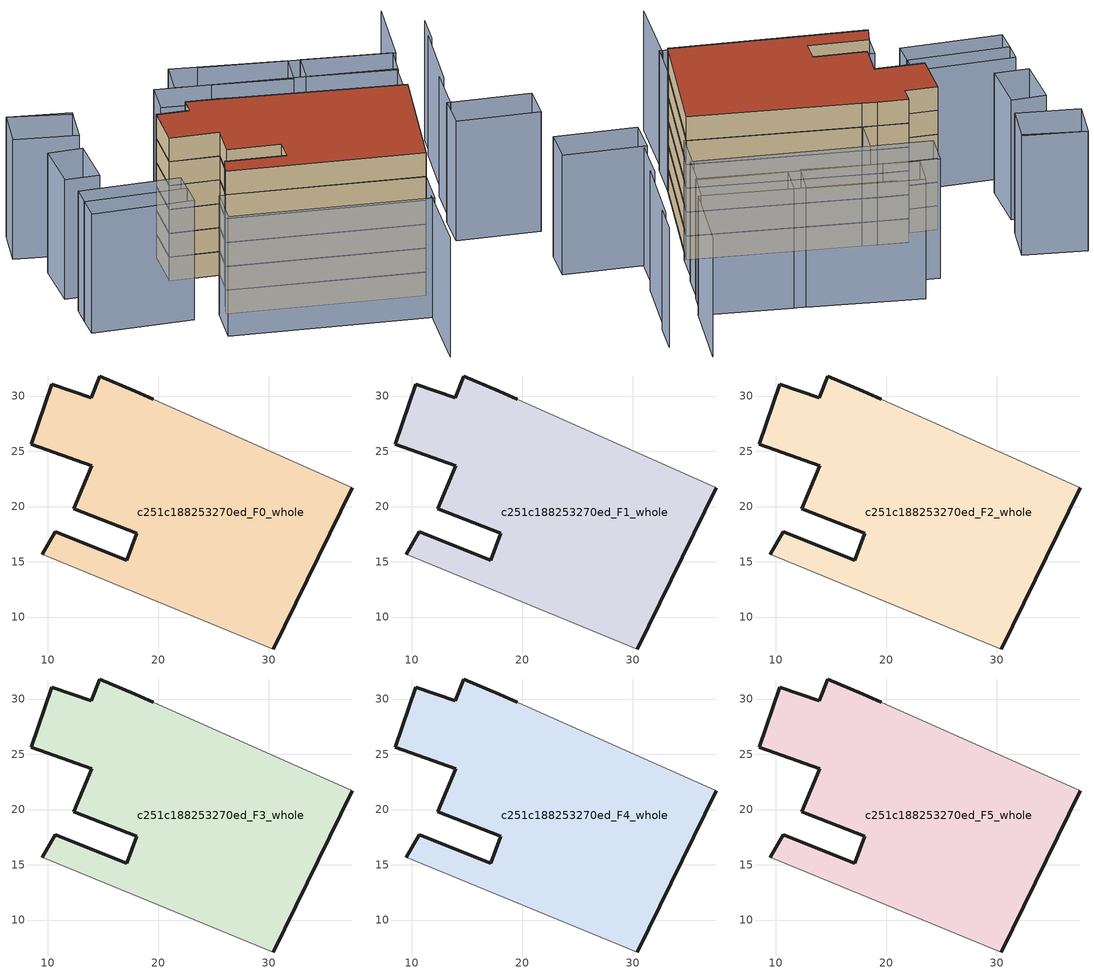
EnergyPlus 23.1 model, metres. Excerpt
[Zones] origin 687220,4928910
c251c188253270ed_F0_whole
 floor ground (EU_floor_Construction): 30.37,7.11 37.53,21.71 19.55,29.72 17.92,30.45 14.68,31.82 13.91,29.86 10.36,31.08 8.5,25.63 13.95,23.7 12.32,19.82 18.04,17.57 17.14,15.13 10.66,17.71 9.47,15.7 z0
 wall outside (EU_wall_Construction): 9.47,15.7 10.66,17.71 17.14,15.13 18.04,17.57 12.32,19.82 13.95,23.7 8.5,25.63 10.36,31.08 13.91,29.86 14.68,31.82 17.92,30.45 19.55,29.72 / 37.53,21.71 30.37,7.11 z0:3
 wall adiabatic (EU_wall_Construction): 30.37,7.11 9.47,15.7 / 19.55,29.72 37.53,21.71 z0:3
c251c188253270ed_F1_whole
 floor to c251c188253270ed_F0_whole (EU_floor_Construction): 30.37,7.11 37.53,21.71 19.55,29.72 17.92,30.45 14.68,31.82 13.91,29.86 10.36,31.08 8.5,25.63 13.95,23.7 12.32,19.82 18.04,17.57 17.14,15.13 10.66,17.71 9.47,15.7 z3
 wall outside (EU_wall_Construction): 9.47,15.7 10.66,17.71 17.14,15.13 18.04,17.57 12.32,19.82 13.95,23.7 8.5,25.63 10.36,31.08 13.91,29.86 14.68,31.82 17.92,30.45 19.55,29.72 / 37.53,21.71 30.37,7.11 z3:6
 wall adiabatic (EU_wall_Construction): 30.37,7.11 9.47,15.7 / 19.55,29.72 37.53,21.71 z3:6
c251c188253270ed_F2_whole
 floor to c251c188253270ed_F1_whole (EU_floor_Construction): 30.37,7.11 37.53,21.71 19.55,29.72 17.92,30.45 14.68,31.82 13.91,29.86 10.36,31.08 8.5,25.63 13.95,23.7 12.32,19.82 18.04,17.57 17.14,15.13 10.66,17.71 9.47,15.7 z6
 wall outside (EU_wall_Construction): 9.47,15.7 10.66,17.71 17.14,15.13 18.04,17.57 12.32,19.82 13.95,23.7 8.5,25.63 10.36,31.08 13.91,29.86 14.68,31.82 17.92,30.45 19.55,29.72 / 37.53,21.71 30.37,7.11 z6:9
 wall adiabatic (EU_wall_Construction): 30.37,7.11 9.47,15.7 / 19.55,29.72 37.53,21.71 z6:9
c251c188253270ed_F3_whole
 floor to c251c188253270ed_F2_whole (EU_floor_Construction): 30.37,7.11 37.53,21.71 19.55,29.72 17.92,30.45 14.68,31.82 13.91,29.86 10.36,31.08 8.5,25.63 13.95,23.7 12.32,19.82 18.04,17.57 17.14,15.13 10.66,17.71 9.47,15.7 z9
 wall outside (EU_wall_Construction): 9.47,15.7 10.66,17.71 17.14,15.13 18.04,17.57 12.32,19.82 13.95,23.7 8.5,25.63 10.36,31.08 13.91,29.86 14.68,31.82 17.92,30.45 19.55,29.72 / 37.53,21.71 30.37,7.11 z9:12
 wall adiabatic (EU_wall_Construction): 30.37,7.11 9.47,15.7 / 19.55,29.72 37.53,21.71 z9:12
c251c188253270ed_F4_whole
 floor to c251c188253270ed_F3_whole (EU_floor_Construction): 30.37,7.11 37.53,21.71 19.55,29.72 17.92,30.45 14.68,31.82 13.91,29.86 10.36,31.08 8.5,25.63 13.95,23.7 12.32,19.82 18.04,17.57 17.14,15.13 10.66,17.71 9.47,15.7 z12
 wall outside (EU_wall_Construction): 9.47,15.7 10.66,17.71 17.14,15.13 18.04,17.57 12.32,19.82 13.95,23.7 8.5,25.63 10.36,31.08 13.91,29.86 14.68,31.82 17.92,30.45 19.55,29.72 / 37.53,21.71 30.37,7.11 z12:15
 wall adiabatic (EU_wall_Construction): 30.37,7.11 9.47,15.7 / 19.55,29.72 37.53,21.71 z12:15
c251c188253270ed_F5_whole
 floor to c251c188253270ed_F4_whole (EU_floor_Construction): 30.37,7.11 37.53,21.71 19.55,29.72 17.92,30.45 14.68,31.82 13.91,29.86 10.36,31.08 8.5,25.63 13.95,23.7 12.32,19.82 18.04,17.57 17.14,15.13 10.66,17.71 9.47,15.7 z15
 wall outside (EU_wall_Construction): 9.47,15.7 10.66,17.71 17.14,15.13 18.04,17.57 12.32,19.82 13.95,23.7 8.5,25.63 10.36,31.08 13.91,29.86 14.68,31.82 17.92,30.45 19.55,29.72 / 37.53,21.71 30.37,7.11 z15:18
 wall adiabatic (EU_wall_Construction): 30.37,7.11 9.47,15.7 / 19.55,29.72 37.53,21.71 z15:18
 roof outside (EU_roof_Construction): 37.53,21.71 30.37,7.11 9.47,15.7 10.66,17.71 17.14,15.13 18.04,17.57 12.32,19.82 13.95,23.7 8.5,25.63 10.36,31.08 13.91,29.86 14.68,31.82 17.92,30.45 19.55,29.72 z18
shading: 42.16,20.02 44.48,25.85 / 28.38,3.05 24.7,-6.34 / 44.74,25.38 48.73,34.58 / 48.79,33.88 50.37,37.7 / 47.62,42.33 43.58,33.3 / 43.58,33.3 23.3,42.38 / 5.71,40.93 -0.85,44.32 / 8.78,15.98 30.37,7.11 / 30.37,7.11 28.43,2.37 / 28.43,2.37 6.83,11.25 / 6.83,11.25 8.78,15.98 / 49.37,12.79 40.3,16.1 / 40.3,16.1 41.85,20.33 / 41.85,20.33 50.91,17.03 / 50.91,17.03 49.37,12.79 / 5.87,16.56 -5.43,20.13 / -5.43,20.13 -4.54,22.94 / -4.54,22.94 6.76,19.37 / 6.76,19.37 5.87,16.56 / 6.71,19.35 -4.52,22.94 / -4.52,22.94 -3.74,25.37 / -3.74,25.37 7.49,21.78 / 7.49,21.78 6.71,19.35 / 2.26,33.57 0.35,27.28 / 0.35,27.28 -3.49,28.44 / -3.49,28.44 -1.58,34.73 / -1.58,34.73 2.26,33.57 / -0.85,44.32 5.86,41.18 / 5.86,41.18 3.58,36.31 / 3.58,36.31 -3.12,39.45 / -3.12,39.45 -0.85,44.32 / 21.25,34.01 39.7,26.15 / 39.7,26.15 37.77,21.61 / 37.77,21.61 19.32,29.47 / 19.32,29.47 21.25,34.01 / 39.91,26.06 14.7,36.75 / 14.7,36.75 16.39,40.72 / 16.39,40.72 41.6,30.03 / 41.6,30.03 39.91,26.06 / 33.83,37.66 43.27,33.44 / 43.27,33.44 41.63,29.78 / 41.63,29.78 32.19,34.01 / 32.19,34.01 33.83,37.66 / 20.36,43.83 32.55,38.3 / 32.55,38.3 30.77,34.37 / 30.77,34.37 18.58,39.9 / 18.58,39.9 20.36,43.83 z0:15
[Building]
EU S2 Campaign: North Axis=0; Terrain=City; Solar Distribution=FullExterior
[Site:Location]
Bologna: Latitude=44.5; Longitude=11.25; Time Zone=1; Elevation=37
[SizingPeriod:WeatherFileDays]
AnnualSizingPeriod: Begin Month=1; Begin Day of Month=1; End Month=12; End Day of Month=31; Day of Week for Start Day=Monday; Use Weather File Daylight Saving Period=No; Use Weather File Rain and Snow Indicators=No
[MATERIAL]
EU_InternalMass_Material: Roughness=MediumRough; Thickness=0.1; Conductivity=1; Density=1800; Specific Heat=900; Thermal Absorptance=0.9; Solar Absorptance=0.7; Visible Absorptance=0.7
[MATERIAL:NOMASS] Roughness=MediumRough; Thermal Absorptance=0.9; Solar Absorptance=0.7; Visible Absorptance=0.7
Name | Thermal Resistance
EU_wall_NoMass | 0.905828
EU_roof_NoMass | 0.37593
EU_floor_NoMass | 0.67114
[CONSTRUCTION]
EU_wall_Construction: EU_wall_NoMass
EU_roof_Construction: EU_roof_NoMass
EU_floor_Construction: EU_floor_NoMass
EU_InternalMass_Construction: EU_InternalMass_Material
[ZONE] Type=1; Multiplier=1; Ceiling Height=autocalculate; Floor Area=autocalculate; Part of Total Floor Area=Yes
Name | Volume
c251c188253270ed_F0_whole | 1171.43
c251c188253270ed_F1_whole; c251c188253270ed_F2_whole; c251c188253270ed_F3_whole; c251c188253270ed_F4_whole; c251c188253270ed_F5_whole | 1171.42
[INTERNALMASS] Construction=EU_InternalMass_Construction; Surface Area=390.475
Name | Zone or ZoneList
c251c188253270ed_F0_whole_EU_InternalMass | c251c188253270ed_F0_whole
c251c188253270ed_F1_whole_EU_InternalMass | c251c188253270ed_F1_whole
c251c188253270ed_F2_whole_EU_InternalMass | c251c188253270ed_F2_whole
c251c188253270ed_F3_whole_EU_InternalMass | c251c188253270ed_F3_whole
c251c188253270ed_F4_whole_EU_InternalMass | c251c188253270ed_F4_whole
c251c188253270ed_F5_whole_EU_InternalMass | c251c188253270ed_F5_whole
[OTHEREQUIPMENT] Fuel Type=Electricity; Design Level Calculation Method=Watts/Area; Power per Zone Floor Area=1; Fraction Latent=0; Fraction Radiant=0; Fraction Lost=0; Carbon Dioxide Generation Rate=0; EndUse Subcategory=EU_Step8_InternalGains
Name | Zone or ZoneList or Space or SpaceList | Schedule
EU_Step8_InternalGain_c251c188253270ed_F0_whole_f000 | c251c188253270ed_F0_whole | EU_Step8_GainSchedule_c251c188253270ed_F0_whole_f000
EU_Step8_InternalGain_c251c188253270ed_F1_whole_f000 | c251c188253270ed_F1_whole | EU_Step8_GainSchedule_c251c188253270ed_F1_whole_f000
EU_Step8_InternalGain_c251c188253270ed_F2_whole_f000 | c251c188253270ed_F2_whole | EU_Step8_GainSchedule_c251c188253270ed_F2_whole_f000
EU_Step8_InternalGain_c251c188253270ed_F3_whole_f000 | c251c188253270ed_F3_whole | EU_Step8_GainSchedule_c251c188253270ed_F3_whole_f000
EU_Step8_InternalGain_c251c188253270ed_F4_whole_f000 | c251c188253270ed_F4_whole | EU_Step8_GainSchedule_c251c188253270ed_F4_whole_f000
EU_Step8_InternalGain_c251c188253270ed_F5_whole_f000 | c251c188253270ed_F5_whole | EU_Step8_GainSchedule_c251c188253270ed_F5_whole_f000
[ZONEVENTILATION:DESIGNFLOWRATE] Schedule=EU_AlwaysOn; Design Flow Rate Calculation Method=AirChanges/Hour; Air Changes per Hour=0.73129; Ventilation Type=Natural; Fan Pressure Rise=0; Fan Total Efficiency=1; Constant Term Coefficient=1; Temperature Term Coefficient=0; Velocity Term Coefficient=0; Velocity Squared Term Coefficient=0; Minimum Indoor Temperature=-100; Maximum Indoor Temperature=100; Delta Temperature=-100; Minimum Outdoor Temperature=-100; Maximum Outdoor Temperature=100; Maximum Wind Speed=40
Name | Zone or ZoneList or Space or SpaceList
EU_ConstantAir_c251c188253270ed_F0_whole | c251c188253270ed_F0_whole
EU_ConstantAir_c251c188253270ed_F1_whole | c251c188253270ed_F1_whole
EU_ConstantAir_c251c188253270ed_F2_whole | c251c188253270ed_F2_whole
EU_ConstantAir_c251c188253270ed_F3_whole | c251c188253270ed_F3_whole
EU_ConstantAir_c251c188253270ed_F4_whole | c251c188253270ed_F4_whole
EU_ConstantAir_c251c188253270ed_F5_whole | c251c188253270ed_F5_whole
[HVACTEMPLATE:THERMOSTAT] Constant Heating Setpoint=20; Constant Cooling Setpoint=50
EU_HeatOnly_c251c188253270ed_F0_whole; EU_HeatOnly_c251c188253270ed_F1_whole; EU_HeatOnly_c251c188253270ed_F2_whole; EU_HeatOnly_c251c188253270ed_F3_whole; EU_HeatOnly_c251c188253270ed_F4_whole; EU_HeatOnly_c251c188253270ed_F5_whole
[HVACTEMPLATE:ZONE:IDEALLOADSAIRSYSTEM] System Availability Schedule=EU_AlwaysOn; Maximum Heating Supply Air Temperature=50; Minimum Cooling Supply Air Temperature=13; Maximum Heating Supply Air Humidity Ratio=0.0156; Minimum Cooling Supply Air Humidity Ratio=0.0077; Heating Limit=NoLimit; Cooling Limit=NoLimit; Heating Availability Schedule=EU_AlwaysOn; Cooling Availability Schedule=EU_CoolingOff; Dehumidification Control Type=ConstantSensibleHeatRatio; Cooling Sensible Heat Ratio=0.7; Dehumidification Setpoint=60; Humidification Control Type=None; Humidification Setpoint=30; Outdoor Air Method=None; Outdoor Air Flow Rate per Person=0.00944; Outdoor Air Flow Rate per Zone Floor Area=0; Outdoor Air Flow Rate per Zone=0; Demand Controlled Ventilation Type=None; Outdoor Air Economizer Type=NoEconomizer; Heat Recovery Type=None; Sensible Heat Recovery Effectiveness=0.7; Latent Heat Recovery Effectiveness=0.65
Name | Template Thermostat
c251c188253270ed_F0_whole | EU_HeatOnly_c251c188253270ed_F0_whole
c251c188253270ed_F1_whole | EU_HeatOnly_c251c188253270ed_F1_whole
c251c188253270ed_F2_whole | EU_HeatOnly_c251c188253270ed_F2_whole
c251c188253270ed_F3_whole | EU_HeatOnly_c251c188253270ed_F3_whole
c251c188253270ed_F4_whole | EU_HeatOnly_c251c188253270ed_F4_whole
c251c188253270ed_F5_whole | EU_HeatOnly_c251c188253270ed_F5_whole
[SIZING:ZONE] Zone Cooling Design Supply Air Temperature Input Method=SupplyAirTemperature; Zone Cooling Design Supply Air Temperature=13; Zone Heating Design Supply Air Temperature Input Method=SupplyAirTemperature; Zone Heating Design Supply Air Temperature=50; Zone Cooling Design Supply Air Humidity Ratio=0.008; Zone Heating Design Supply Air Humidity Ratio=0.008; Cooling Design Air Flow Method=DesignDay; Cooling Design Air Flow Rate=0; Cooling Minimum Air Flow per Zone Floor Area=0.000762; Cooling Minimum Air Flow=0; Cooling Minimum Air Flow Fraction=0.2; Heating Design Air Flow Method=DesignDay; Heating Design Air Flow Rate=0; Heating Maximum Air Flow per Zone Floor Area=0.002032; Heating Maximum Air Flow=0.141576; Heating Maximum Air Flow Fraction=0.3; Account for Dedicated Outdoor Air System=No; Dedicated Outdoor Air System Control Strategy=NeutralSupplyAir; Dedicated Outdoor Air Low Setpoint Temperature for Design=autosize; Dedicated Outdoor Air High Setpoint Temperature for Design=autosize; Zone Load Sizing Method=Sensible Load Only No Latent Load; Zone Latent Cooling Design Supply Air Humidity Ratio Input Method=HumidityRatioDifference; Zone Cooling Design Supply Air Humidity Ratio Difference=0.005; Zone Latent Heating Design Supply Air Humidity Ratio Input Method=HumidityRatioDifference; Zone Humidification Design Supply Air Humidity Ratio Difference=0.005
c251c188253270ed_F0_whole; c251c188253270ed_F1_whole; c251c188253270ed_F2_whole; c251c188253270ed_F3_whole; c251c188253270ed_F4_whole; c251c188253270ed_F5_whole
[SCHEDULE:CONSTANT]
Name | Hourly Value
EU_AlwaysOn | 1
EU_CoolingOff | 0
[SCHEDULE:FILE] Column Number=1; Rows to Skip at Top=0; Number of Hours of Data=8760; Column Separator=Comma; Interpolate to Timestep=No; Minutes per Item=60; Adjust Schedule for Daylight Savings=Yes
Name | File
EU_Step8_GainSchedule_c251c188253270ed_F0_whole_f000 | ../../schedules/c251c188253270ed/c251c188253270ed_F0_whole_f000_gain.csv
EU_Step8_GainSchedule_c251c188253270ed_F1_whole_f000 | ../../schedules/c251c188253270ed/c251c188253270ed_F1_whole_f000_gain.csv
EU_Step8_GainSchedule_c251c188253270ed_F2_whole_f000 | ../../schedules/c251c188253270ed/c251c188253270ed_F2_whole_f000_gain.csv
EU_Step8_GainSchedule_c251c188253270ed_F3_whole_f000 | ../../schedules/c251c188253270ed/c251c188253270ed_F3_whole_f000_gain.csv
EU_Step8_GainSchedule_c251c188253270ed_F4_whole_f000 | ../../schedules/c251c188253270ed/c251c188253270ed_F4_whole_f000_gain.csv
EU_Step8_GainSchedule_c251c188253270ed_F5_whole_f000 | ../../schedules/c251c188253270ed/c251c188253270ed_F5_whole_f000_gain.csv
